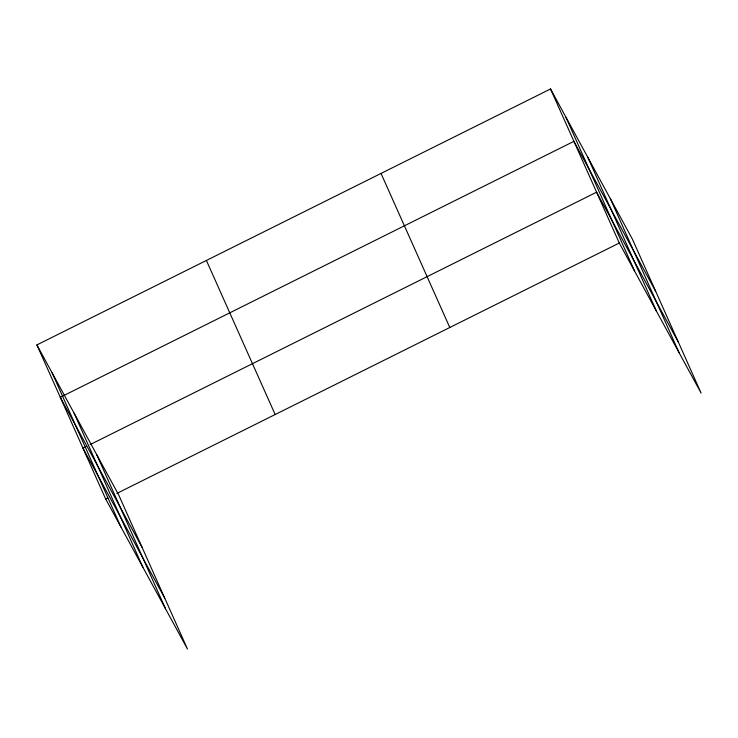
<?xml version="1.0" encoding="UTF-8"?>
<svg xmlns="http://www.w3.org/2000/svg" width="738" height="738" viewBox="0 0 738 738"><rect width="100%" height="100%" fill="white"/><g stroke="black" fill="none" stroke-linecap="round" stroke-linejoin="round"><path stroke-width="1.11" d="M36.9 344.923L118.707 494.967L187.47 649.034L105.663 498.989L36.9 344.923L550.53 88.966L632.337 239.011L701.1 393.077L619.293 243.033L550.53 88.966M86.032 446.619L82.97 448.151L164.777 598.195M90.119 444.59L596.599 192.194L678.406 342.238M105.663 498.989L107.702 497.975M116.89 493.399L619.293 243.033M655.713 291.39L573.906 141.345L60.276 397.302L142.083 547.356M610.381 198.734L679.144 352.81M587.762 157.24L656.525 311.316M565.797 116.973L634.56 271.04M381.029 173.43L449.793 327.497M206.4 260.459L275.163 414.525M96.752 454.691L165.515 608.767M74.132 413.206L142.886 567.273M52.167 372.93L120.931 526.997"/></g></svg>
